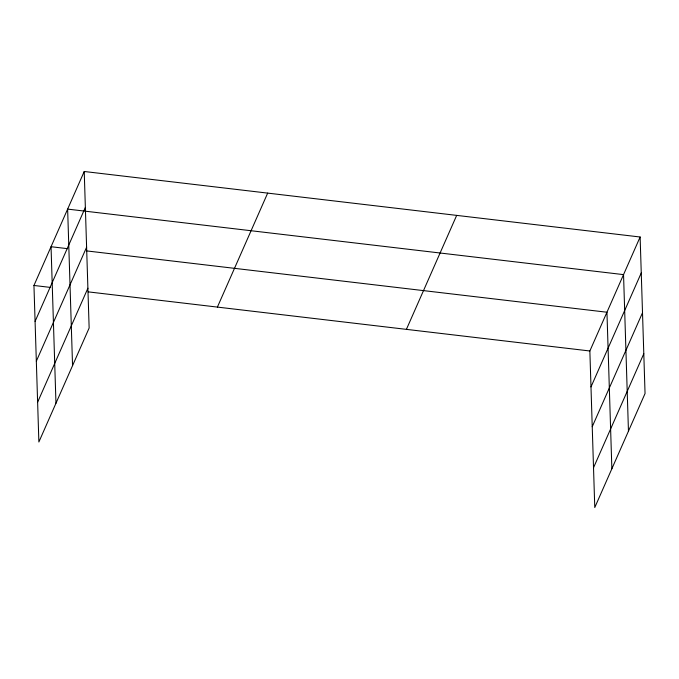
<?xml version="1.0" encoding="UTF-8"?>
<svg xmlns="http://www.w3.org/2000/svg" width="679" height="679" viewBox="0 0 679 679"><rect width="100%" height="100%" fill="white"/><g stroke="black" fill="none" stroke-linecap="round" stroke-linejoin="round"><path stroke-width="1.02" d="M84.23 171.49L89.144 328.016L38.873 441.995L33.95 285.469L84.23 171.49L640.127 237.005L645.05 393.531L594.77 507.51L589.856 350.984L640.127 237.005M35.079 321.396L85.359 207.426M36.326 361.194L86.606 247.215M37.617 402.197L87.897 288.219M217.399 307.086L267.679 193.108M406.407 329.366L456.678 215.387M590.985 386.92L641.256 272.941M592.232 426.709L642.512 312.73M593.522 467.712L643.802 353.734M67.722 248.684L51.044 246.715L55.967 403.241M86.479 250.891L606.95 312.23L611.864 468.756M33.95 285.469L50.628 287.438M88.151 291.86L589.856 350.984M628.457 431.148L623.543 274.622L67.637 209.107L72.551 365.625"/></g></svg>
